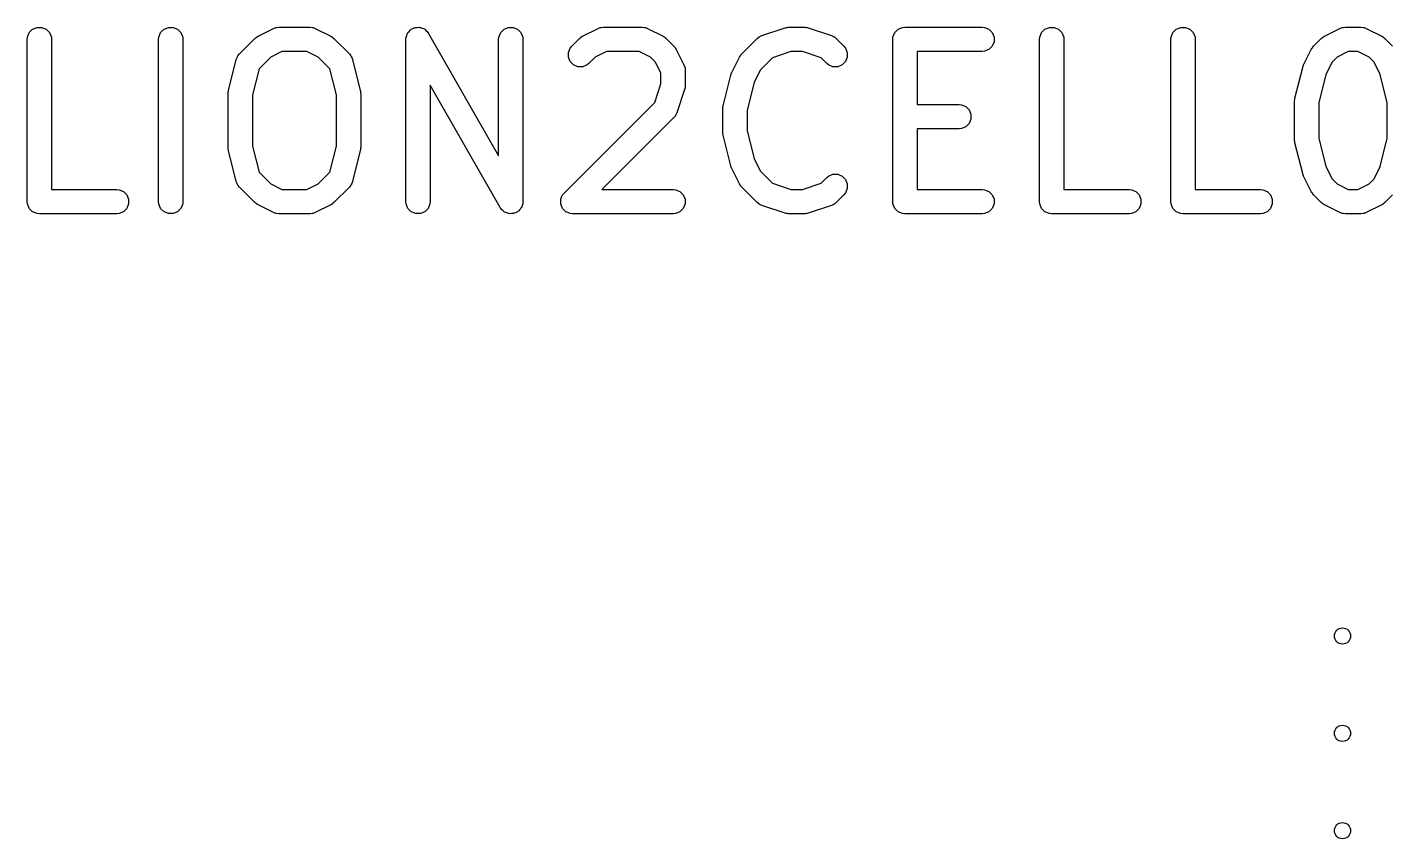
# Model space of a CAD drawing. Extents: x 0.27 to 3.33, y 0.21 to 2.59.
# Drawn here: x 1.392 to 2.053, y 0.984 to 1.378 of the extents above; entities that cross this region are included whole.
import ezdxf

# ---------------------------------------------------------------- set-up
doc = ezdxf.new("R2010")
doc.units = 0
doc.header["$MEASUREMENT"] = 0
doc.layers.add('BLACK', color=7, linetype='CONTINUOUS')

msp = doc.modelspace()

# ---------------------------------------------------------------- linework, layer by layer
at = {"layer": 'BLACK', "linetype": 'CONTINUOUS'}
for p, q in [((1.39238, 1.37298), (1.39326, 1.37511)), ((1.39326, 1.37511), (1.39489, 1.37674)), ((1.39489, 1.37674), (1.39702, 1.37762)), ((1.39702, 1.37762), (1.39933, 1.37762)), ((1.39933, 1.37762), (1.40146, 1.37674)), ((1.40146, 1.37674), (1.40309, 1.37511)), ((1.40309, 1.37511), (1.40397, 1.37298)), ((1.45612, 1.37298), (1.45701, 1.37511)), ((1.45701, 1.37511), (1.45864, 1.37674)), ((1.45864, 1.37674), (1.46076, 1.37762)), ((1.46076, 1.37762), (1.46307, 1.37762)), ((1.46307, 1.37762), (1.4652, 1.37674)), ((1.4652, 1.37674), (1.46683, 1.37511)), ((1.46683, 1.37511), (1.46771, 1.37298)), ((1.50427, 1.37336), (1.51177, 1.37711)), ((1.51177, 1.37711), (1.51285, 1.37752)), ((1.51285, 1.37752), (1.51306, 1.37754)), ((1.51306, 1.37754), (1.51326, 1.37762)), ((1.51326, 1.37762), (1.51441, 1.37773)), ((1.51441, 1.37773), (1.52941, 1.37773)), ((1.52941, 1.37773), (1.53056, 1.37762)), ((1.53056, 1.37762), (1.53076, 1.37754)), ((1.53076, 1.37754), (1.53097, 1.37752)), ((1.53097, 1.37752), (1.53205, 1.37711)), ((1.53205, 1.37711), (1.53955, 1.37336)), ((1.57641, 1.3737), (1.57662, 1.37446)), ((1.57662, 1.37446), (1.57685, 1.37476)), ((1.57685, 1.37476), (1.57699, 1.37511)), ((1.57699, 1.37511), (1.57755, 1.37566)), ((1.57755, 1.37566), (1.57803, 1.37628)), ((1.57803, 1.37628), (1.57835, 1.37647)), ((1.57835, 1.37647), (1.57862, 1.37674)), ((1.57862, 1.37674), (1.57935, 1.37704)), ((1.57935, 1.37704), (1.58003, 1.37743)), ((1.58003, 1.37743), (1.5804, 1.37747)), ((1.5804, 1.37747), (1.58075, 1.37762)), ((1.58075, 1.37762), (1.58154, 1.37762)), ((1.58154, 1.37762), (1.58231, 1.37772)), ((1.58231, 1.37772), (1.58268, 1.37762)), ((1.58268, 1.37762), (1.58305, 1.37762)), ((1.58305, 1.37762), (1.58378, 1.37732)), ((1.58378, 1.37732), (1.58454, 1.37711)), ((1.58454, 1.37711), (1.58483, 1.37688)), ((1.58483, 1.37688), (1.58518, 1.37674)), ((1.58518, 1.37674), (1.58574, 1.37618)), ((1.58574, 1.37618), (1.58636, 1.3757)), ((1.58636, 1.3757), (1.5867, 1.37522)), ((1.5867, 1.37522), (1.58681, 1.37511)), ((1.58681, 1.37511), (1.58686, 1.375)), ((1.58686, 1.375), (1.58703, 1.37476)), ((1.58703, 1.37476), (1.62099, 1.31532)), ((1.6211, 1.37298), (1.62199, 1.37511)), ((1.62199, 1.37511), (1.62362, 1.37674)), ((1.62362, 1.37674), (1.62574, 1.37762)), ((1.62574, 1.37762), (1.62805, 1.37762)), ((1.62805, 1.37762), (1.63018, 1.37674)), ((1.63018, 1.37674), (1.63181, 1.37511)), ((1.63181, 1.37511), (1.63269, 1.37298)), ((1.66175, 1.37336), (1.66925, 1.37711)), ((1.66925, 1.37711), (1.67033, 1.37752)), ((1.67033, 1.37752), (1.67054, 1.37754)), ((1.67054, 1.37754), (1.67074, 1.37762)), ((1.67074, 1.37762), (1.67189, 1.37773)), ((1.67189, 1.37773), (1.69064, 1.37773)), ((1.69064, 1.37773), (1.69179, 1.37762)), ((1.69179, 1.37762), (1.69199, 1.37754)), ((1.69199, 1.37754), (1.6922, 1.37752)), ((1.6922, 1.37752), (1.69328, 1.37711)), ((1.69328, 1.37711), (1.70078, 1.37336)), ((1.74876, 1.37368), (1.76001, 1.37743)), ((1.76001, 1.37743), (1.76058, 1.37756)), ((1.76058, 1.37756), (1.76073, 1.37762)), ((1.76073, 1.37762), (1.76094, 1.37764)), ((1.76094, 1.37764), (1.76114, 1.37768)), ((1.76114, 1.37768), (1.7613, 1.37767)), ((1.7613, 1.37767), (1.76188, 1.37773)), ((1.76188, 1.37773), (1.76938, 1.37773)), ((1.76938, 1.37773), (1.76996, 1.37767)), ((1.76996, 1.37767), (1.77012, 1.37768)), ((1.77012, 1.37768), (1.77032, 1.37764)), ((1.77032, 1.37764), (1.77053, 1.37762)), ((1.77053, 1.37762), (1.77067, 1.37756)), ((1.77067, 1.37756), (1.77125, 1.37743)), ((1.77125, 1.37743), (1.78249, 1.37368)), ((1.81233, 1.37298), (1.81321, 1.37511)), ((1.81321, 1.37511), (1.81484, 1.37674)), ((1.81484, 1.37674), (1.81697, 1.37762)), ((1.81697, 1.37762), (1.81812, 1.37773)), ((1.81812, 1.37773), (1.85562, 1.37773)), ((1.85562, 1.37773), (1.85677, 1.37762)), ((1.85677, 1.37762), (1.8589, 1.37674)), ((1.8589, 1.37674), (1.86053, 1.37511)), ((1.86053, 1.37511), (1.86141, 1.37298)), ((1.88357, 1.37298), (1.88445, 1.37511)), ((1.88445, 1.37511), (1.88608, 1.37674)), ((1.88608, 1.37674), (1.88821, 1.37762)), ((1.88821, 1.37762), (1.89052, 1.37762)), ((1.89052, 1.37762), (1.89264, 1.37674)), ((1.89264, 1.37674), (1.89427, 1.37511)), ((1.89427, 1.37511), (1.89516, 1.37298)), ((1.94731, 1.37298), (1.9482, 1.37511)), ((1.9482, 1.37511), (1.94982, 1.37674)), ((1.94982, 1.37674), (1.95195, 1.37762)), ((1.95195, 1.37762), (1.95426, 1.37762)), ((1.95426, 1.37762), (1.95639, 1.37674)), ((1.95639, 1.37674), (1.95802, 1.37511)), ((1.95802, 1.37511), (1.9589, 1.37298)), ((2.02171, 1.37336), (2.0292, 1.37711)), ((2.0292, 1.37711), (2.03029, 1.37752)), ((2.03029, 1.37752), (2.0305, 1.37754)), ((2.0305, 1.37754), (2.03069, 1.37762)), ((2.03069, 1.37762), (2.03185, 1.37773)), ((2.03185, 1.37773), (2.03934, 1.37773)), ((2.03934, 1.37773), (2.0405, 1.37762)), ((2.0405, 1.37762), (2.04069, 1.37754)), ((2.04069, 1.37754), (2.0409, 1.37752)), ((2.0409, 1.37752), (2.04199, 1.37711)), ((2.04199, 1.37711), (2.04948, 1.37336)), ((1.39227, 1.37183), (1.39238, 1.37298)), ((1.39227, 1.29309), (1.39227, 1.37183)), ((1.40397, 1.37298), (1.40408, 1.37183)), ((1.40408, 1.37183), (1.40408, 1.29899)), ((1.45601, 1.37183), (1.45612, 1.37298)), ((1.45601, 1.29309), (1.45601, 1.37183)), ((1.46771, 1.37298), (1.46782, 1.37183)), ((1.46782, 1.37183), (1.46782, 1.29309)), ((1.49524, 1.36475), (1.50274, 1.37225)), ((1.50274, 1.37225), (1.50319, 1.37262)), ((1.50319, 1.37262), (1.50329, 1.37274)), ((1.50329, 1.37274), (1.50347, 1.37285)), ((1.50347, 1.37285), (1.50363, 1.37299)), ((1.50363, 1.37299), (1.50377, 1.37305)), ((1.50377, 1.37305), (1.50427, 1.37336)), ((1.53955, 1.37336), (1.54004, 1.37305)), ((1.54004, 1.37305), (1.54019, 1.37299)), ((1.54019, 1.37299), (1.54035, 1.37285)), ((1.54035, 1.37285), (1.54053, 1.37274)), ((1.54053, 1.37274), (1.54063, 1.37262)), ((1.54063, 1.37262), (1.54108, 1.37225)), ((1.54108, 1.37225), (1.54858, 1.36475)), ((1.576, 1.37183), (1.57603, 1.37212)), ((1.576, 1.29309), (1.576, 1.37183)), ((1.57601, 1.37224), (1.57605, 1.37239)), ((1.57603, 1.37212), (1.57601, 1.37224)), ((1.57605, 1.37239), (1.57611, 1.37298)), ((1.57611, 1.37298), (1.57641, 1.3737)), ((1.62099, 1.37183), (1.6211, 1.37298)), ((1.62099, 1.31532), (1.62099, 1.37183)), ((1.63269, 1.37298), (1.6328, 1.37183)), ((1.6328, 1.37183), (1.6328, 1.29309)), ((1.65485, 1.36548), (1.65573, 1.36761)), ((1.65573, 1.36761), (1.65647, 1.3685)), ((1.65647, 1.3685), (1.66022, 1.37225)), ((1.66022, 1.37225), (1.66067, 1.37262)), ((1.66067, 1.37262), (1.66077, 1.37274)), ((1.66077, 1.37274), (1.66095, 1.37285)), ((1.66095, 1.37285), (1.66111, 1.37299)), ((1.66111, 1.37299), (1.66125, 1.37305)), ((1.66125, 1.37305), (1.66175, 1.37336)), ((1.70078, 1.37336), (1.70127, 1.37305)), ((1.70127, 1.37305), (1.70142, 1.37299)), ((1.70142, 1.37299), (1.70158, 1.37285)), ((1.70158, 1.37285), (1.70176, 1.37274)), ((1.70176, 1.37274), (1.70186, 1.37262)), ((1.70186, 1.37262), (1.70231, 1.37225)), ((1.70231, 1.37225), (1.70606, 1.3685)), ((1.70606, 1.3685), (1.70643, 1.36805)), ((1.70643, 1.36805), (1.70655, 1.36795)), ((1.70655, 1.36795), (1.70666, 1.36777)), ((1.70666, 1.36777), (1.7068, 1.36761)), ((1.7068, 1.36761), (1.70686, 1.36746)), ((1.73896, 1.36475), (1.74645, 1.37225)), ((1.74645, 1.37225), (1.74735, 1.37299)), ((1.74735, 1.37299), (1.74755, 1.37307)), ((1.74755, 1.37307), (1.74771, 1.37321)), ((1.74771, 1.37321), (1.74876, 1.37368)), ((1.78249, 1.37368), (1.78355, 1.37321)), ((1.78355, 1.37321), (1.78371, 1.37307)), ((1.78371, 1.37307), (1.78391, 1.37299)), ((1.78391, 1.37299), (1.7848, 1.37225)), ((1.7848, 1.37225), (1.78855, 1.3685)), ((1.78855, 1.3685), (1.78929, 1.36761)), ((1.78929, 1.36761), (1.79017, 1.36548)), ((1.81222, 1.37183), (1.81233, 1.37298)), ((1.81222, 1.29309), (1.81222, 1.37183)), ((1.86053, 1.36854), (1.8589, 1.36692)), ((1.86141, 1.37067), (1.86053, 1.36854)), ((1.86141, 1.37298), (1.86141, 1.37067)), ((1.88346, 1.37183), (1.88357, 1.37298)), ((1.88346, 1.29309), (1.88346, 1.37183)), ((1.89516, 1.37298), (1.89527, 1.37183)), ((1.89527, 1.37183), (1.89527, 1.29899)), ((1.9472, 1.37183), (1.94731, 1.37298)), ((1.9472, 1.29309), (1.9472, 1.37183)), ((1.9589, 1.37298), (1.95901, 1.37183)), ((1.95901, 1.37183), (1.95901, 1.29899)), ((2.01563, 1.36746), (2.01569, 1.36761)), ((2.01569, 1.36761), (2.01582, 1.36777)), ((2.01582, 1.36777), (2.01593, 1.36795)), ((2.01593, 1.36795), (2.01605, 1.36805)), ((2.01605, 1.36805), (2.01642, 1.3685)), ((2.01642, 1.3685), (2.02017, 1.37225)), ((2.02017, 1.37225), (2.02062, 1.37262)), ((2.02062, 1.37262), (2.02073, 1.37274)), ((2.02073, 1.37274), (2.0209, 1.37285)), ((2.0209, 1.37285), (2.02107, 1.37299)), ((2.02107, 1.37299), (2.02121, 1.37305)), ((2.02121, 1.37305), (2.02171, 1.37336)), ((2.04948, 1.37336), (2.04998, 1.37305)), ((2.04998, 1.37305), (2.05012, 1.37299)), ((2.05012, 1.37299), (2.05029, 1.37285)), ((2.05029, 1.37285), (2.05046, 1.37274)), ((2.05046, 1.37274), (2.05057, 1.37262)), ((2.05057, 1.37262), (2.05102, 1.37225)), ((2.05102, 1.37225), (2.05477, 1.3685)), ((1.48993, 1.34701), (1.49368, 1.36201)), ((1.49368, 1.36201), (1.49407, 1.3631)), ((1.49407, 1.3631), (1.49433, 1.36345)), ((1.49433, 1.36345), (1.4945, 1.36386)), ((1.4945, 1.36386), (1.49524, 1.36475)), ((1.51041, 1.36322), (1.50474, 1.35756)), ((1.5158, 1.36592), (1.51041, 1.36322)), ((1.52801, 1.36592), (1.5158, 1.36592)), ((1.53341, 1.36322), (1.52801, 1.36592)), ((1.53907, 1.35756), (1.53341, 1.36322)), ((1.54858, 1.36475), (1.54932, 1.36386)), ((1.54932, 1.36386), (1.54948, 1.36345)), ((1.54948, 1.36345), (1.54975, 1.3631)), ((1.54975, 1.3631), (1.55014, 1.36201)), ((1.55014, 1.36201), (1.55389, 1.34701)), ((1.65485, 1.36317), (1.65485, 1.36548)), ((1.65573, 1.36105), (1.65485, 1.36317)), ((1.65736, 1.35942), (1.65573, 1.36105)), ((1.66789, 1.36322), (1.66482, 1.36015)), ((1.67328, 1.36592), (1.66789, 1.36322)), ((1.68924, 1.36592), (1.67328, 1.36592)), ((1.69464, 1.36322), (1.68924, 1.36592)), ((1.69703, 1.36083), (1.69464, 1.36322)), ((1.70686, 1.36746), (1.70717, 1.36697)), ((1.70717, 1.36697), (1.71092, 1.35947)), ((1.7341, 1.35572), (1.73785, 1.36322)), ((1.73785, 1.36322), (1.73816, 1.36371)), ((1.73816, 1.36371), (1.73822, 1.36386)), ((1.73822, 1.36386), (1.73835, 1.36402)), ((1.73835, 1.36402), (1.73847, 1.3642)), ((1.73847, 1.3642), (1.73858, 1.3643)), ((1.73858, 1.3643), (1.73896, 1.36475)), ((1.75382, 1.36291), (1.74799, 1.35708)), ((1.76284, 1.36592), (1.75382, 1.36291)), ((1.76842, 1.36592), (1.76284, 1.36592)), ((1.77744, 1.36291), (1.76842, 1.36592)), ((1.7802, 1.36015), (1.77744, 1.36291)), ((1.78929, 1.36105), (1.78766, 1.35942)), ((1.79017, 1.36317), (1.78929, 1.36105)), ((1.79017, 1.36548), (1.79017, 1.36317)), ((1.85562, 1.36592), (1.82403, 1.36592)), ((1.82403, 1.36592), (1.82403, 1.34024)), ((1.85677, 1.36603), (1.85562, 1.36592)), ((1.8589, 1.36692), (1.85677, 1.36603)), ((2.01157, 1.35947), (2.01532, 1.36697)), ((2.01532, 1.36697), (2.01563, 1.36746)), ((2.02784, 1.36322), (2.02545, 1.36083)), ((2.03324, 1.36592), (2.02784, 1.36322)), ((2.03795, 1.36592), (2.03324, 1.36592)), ((2.04335, 1.36322), (2.03795, 1.36592)), ((2.04574, 1.36083), (2.04335, 1.36322)), ((1.50474, 1.35756), (1.50157, 1.34485)), ((1.54225, 1.34485), (1.53907, 1.35756)), ((1.65949, 1.35853), (1.65736, 1.35942)), ((1.66179, 1.35853), (1.65949, 1.35853)), ((1.66392, 1.35942), (1.66179, 1.35853)), ((1.66482, 1.36015), (1.66392, 1.35942)), ((1.69973, 1.35543), (1.69703, 1.36083)), ((1.69973, 1.35029), (1.69973, 1.35543)), ((1.71092, 1.35947), (1.71133, 1.35839)), ((1.71133, 1.35839), (1.71135, 1.35818)), ((1.71135, 1.35818), (1.71143, 1.35798)), ((1.71143, 1.35798), (1.71154, 1.35683)), ((1.71154, 1.35683), (1.71154, 1.34933)), ((1.7299, 1.33951), (1.73365, 1.35451)), ((1.73365, 1.35451), (1.73368, 1.35459)), ((1.73368, 1.35459), (1.73369, 1.35464)), ((1.73369, 1.35464), (1.73387, 1.35512)), ((1.73387, 1.35512), (1.73404, 1.3556)), ((1.73404, 1.3556), (1.73407, 1.35563)), ((1.73407, 1.35563), (1.7341, 1.35572)), ((1.74799, 1.35708), (1.74495, 1.35102)), ((1.7811, 1.35942), (1.7802, 1.36015)), ((1.78322, 1.35853), (1.7811, 1.35942)), ((1.78553, 1.35853), (1.78322, 1.35853)), ((1.78766, 1.35942), (1.78553, 1.35853)), ((2.00737, 1.34326), (2.01112, 1.35826)), ((2.01112, 1.35826), (2.01115, 1.35834)), ((2.01115, 1.35839), (2.01134, 1.35887)), ((2.01115, 1.35834), (2.01115, 1.35839)), ((2.01134, 1.35887), (2.01151, 1.35935)), ((2.01151, 1.35935), (2.01153, 1.35938)), ((2.01153, 1.35938), (2.01157, 1.35947)), ((2.02242, 1.35477), (2.019, 1.3411)), ((2.02545, 1.36083), (2.02242, 1.35477)), ((2.04877, 1.35477), (2.04574, 1.36083)), ((2.05219, 1.3411), (2.04877, 1.35477)), ((1.62177, 1.29016), (1.58781, 1.34959)), ((1.58781, 1.34959), (1.58781, 1.29309)), ((1.69673, 1.34127), (1.69973, 1.35029)), ((1.71137, 1.34803), (1.71124, 1.34746)), ((1.71143, 1.34818), (1.71137, 1.34803)), ((1.71145, 1.34838), (1.71143, 1.34818)), ((1.7115, 1.34859), (1.71145, 1.34838)), ((1.71154, 1.34933), (1.71148, 1.34874)), ((1.71148, 1.34874), (1.7115, 1.34859)), ((1.74495, 1.35102), (1.74154, 1.33735)), ((1.48976, 1.34587), (1.48983, 1.3463)), ((1.48978, 1.34578), (1.48976, 1.34587)), ((1.48976, 1.34558), (1.48978, 1.34578)), ((1.48976, 1.31933), (1.48976, 1.34558)), ((1.48983, 1.3463), (1.48987, 1.34673)), ((1.48987, 1.34673), (1.4899, 1.34681)), ((1.4899, 1.34681), (1.48993, 1.34701)), ((1.50157, 1.34485), (1.50157, 1.32006)), ((1.54225, 1.32006), (1.54225, 1.34485)), ((1.55389, 1.34701), (1.55391, 1.34681)), ((1.55391, 1.34681), (1.55395, 1.34673)), ((1.55395, 1.34673), (1.55399, 1.3463)), ((1.55399, 1.3463), (1.55405, 1.34587)), ((1.55405, 1.34587), (1.55404, 1.34578)), ((1.55404, 1.34578), (1.55406, 1.34558)), ((1.55406, 1.34558), (1.55406, 1.31933)), ((1.65272, 1.29726), (1.69673, 1.34127)), ((1.71124, 1.34746), (1.70749, 1.33621)), ((2.00719, 1.34183), (2.00721, 1.34203)), ((2.00719, 1.32308), (2.00719, 1.34183)), ((2.0072, 1.34212), (2.00726, 1.34255)), ((2.00721, 1.34203), (2.0072, 1.34212)), ((2.00726, 1.34255), (2.00731, 1.34298)), ((2.00731, 1.34298), (2.00734, 1.34306)), ((2.00734, 1.34306), (2.00737, 1.34326)), ((2.019, 1.3411), (2.019, 1.32381)), ((2.05219, 1.32381), (2.05219, 1.3411)), ((1.7068, 1.3348), (1.70606, 1.3339)), ((1.70688, 1.33499), (1.7068, 1.3348)), ((1.70702, 1.33515), (1.70688, 1.33499)), ((1.70749, 1.33621), (1.70702, 1.33515)), ((1.72973, 1.33837), (1.7298, 1.3388)), ((1.72975, 1.33828), (1.72973, 1.33837)), ((1.72973, 1.33808), (1.72975, 1.33828)), ((1.72973, 1.32683), (1.72973, 1.33808)), ((1.7298, 1.3388), (1.72984, 1.33923)), ((1.72984, 1.33923), (1.72987, 1.33931)), ((1.72987, 1.33931), (1.7299, 1.33951)), ((1.74154, 1.33735), (1.74154, 1.32756)), ((1.82403, 1.34024), (1.84437, 1.34024)), ((1.84437, 1.34024), (1.84552, 1.34012)), ((1.84552, 1.34012), (1.84765, 1.33924)), ((1.84765, 1.33924), (1.84928, 1.33761)), ((1.84928, 1.33761), (1.85016, 1.33548)), ((1.85016, 1.33548), (1.85016, 1.33318)), ((1.70606, 1.3339), (1.67115, 1.29899)), ((1.84437, 1.32842), (1.82403, 1.32842)), ((1.82403, 1.32842), (1.82403, 1.29899)), ((1.84552, 1.32854), (1.84437, 1.32842)), ((1.84765, 1.32942), (1.84552, 1.32854)), ((1.84928, 1.33105), (1.84765, 1.32942)), ((1.85016, 1.33318), (1.84928, 1.33105)), ((1.72975, 1.32663), (1.72973, 1.32683)), ((1.72973, 1.32654), (1.72975, 1.32663)), ((1.7298, 1.32611), (1.72973, 1.32654)), ((1.72984, 1.32568), (1.7298, 1.32611)), ((1.72987, 1.3256), (1.72984, 1.32568)), ((1.7299, 1.3254), (1.72987, 1.3256)), ((1.73365, 1.3104), (1.7299, 1.3254)), ((1.74154, 1.32756), (1.74495, 1.31389)), ((2.00721, 1.32288), (2.00719, 1.32308)), ((2.0072, 1.32279), (2.00721, 1.32288)), ((2.00726, 1.32236), (2.0072, 1.32279)), ((2.00731, 1.32193), (2.00726, 1.32236)), ((2.00734, 1.32185), (2.00731, 1.32193)), ((2.00737, 1.32165), (2.00734, 1.32185)), ((2.01112, 1.30665), (2.00737, 1.32165)), ((2.019, 1.32381), (2.02242, 1.31014)), ((2.04877, 1.31014), (2.05219, 1.32381)), ((1.48978, 1.31913), (1.48976, 1.31933)), ((1.48976, 1.31904), (1.48978, 1.31913)), ((1.48983, 1.31861), (1.48976, 1.31904)), ((1.48987, 1.31818), (1.48983, 1.31861)), ((1.4899, 1.3181), (1.48987, 1.31818)), ((1.48993, 1.3179), (1.4899, 1.3181)), ((1.49368, 1.3029), (1.48993, 1.3179)), ((1.50157, 1.32006), (1.50474, 1.30735)), ((1.53907, 1.30735), (1.54225, 1.32006)), ((1.55389, 1.3179), (1.55014, 1.3029)), ((1.55391, 1.3181), (1.55389, 1.3179)), ((1.55395, 1.31818), (1.55391, 1.3181)), ((1.55399, 1.31861), (1.55395, 1.31818)), ((1.55405, 1.31904), (1.55399, 1.31861)), ((1.55406, 1.31933), (1.55404, 1.31913)), ((1.55404, 1.31913), (1.55405, 1.31904)), ((1.73368, 1.31032), (1.73365, 1.3104)), ((1.73369, 1.31027), (1.73368, 1.31032)), ((1.73387, 1.30979), (1.73369, 1.31027)), ((1.73404, 1.30931), (1.73387, 1.30979)), ((1.73407, 1.30928), (1.73404, 1.30931)), ((1.7341, 1.30919), (1.73407, 1.30928)), ((1.73785, 1.30169), (1.7341, 1.30919)), ((1.74495, 1.31389), (1.74799, 1.30783)), ((2.02242, 1.31014), (2.02545, 1.30408)), ((2.04574, 1.30408), (2.04877, 1.31014)), ((1.49407, 1.30181), (1.49368, 1.3029)), ((1.49433, 1.30146), (1.49407, 1.30181)), ((1.4945, 1.30105), (1.49433, 1.30146)), ((1.50474, 1.30735), (1.51041, 1.30169)), ((1.51041, 1.30169), (1.5158, 1.29899)), ((1.52801, 1.29899), (1.53341, 1.30169)), ((1.53341, 1.30169), (1.53907, 1.30735)), ((1.54948, 1.30146), (1.54932, 1.30105)), ((1.54975, 1.30181), (1.54948, 1.30146)), ((1.55014, 1.3029), (1.54975, 1.30181)), ((1.73816, 1.3012), (1.73785, 1.30169)), ((1.74799, 1.30783), (1.75382, 1.302)), ((1.75382, 1.302), (1.76284, 1.29899)), ((1.76842, 1.29899), (1.77744, 1.302)), ((1.77744, 1.302), (1.7802, 1.30476)), ((1.7802, 1.30476), (1.7811, 1.30549)), ((1.7811, 1.30549), (1.78322, 1.30638)), ((1.78322, 1.30638), (1.78553, 1.30638)), ((1.78553, 1.30638), (1.78766, 1.30549)), ((1.78766, 1.30549), (1.78929, 1.30387)), ((1.78929, 1.30387), (1.79017, 1.30174)), ((1.79017, 1.30174), (1.79017, 1.29943)), ((2.01115, 1.30657), (2.01112, 1.30665)), ((2.01115, 1.30652), (2.01115, 1.30657)), ((2.01134, 1.30604), (2.01115, 1.30652)), ((2.01151, 1.30556), (2.01134, 1.30604)), ((2.01153, 1.30553), (2.01151, 1.30556)), ((2.01157, 1.30544), (2.01153, 1.30553)), ((2.01532, 1.29794), (2.01157, 1.30544)), ((2.02545, 1.30408), (2.02784, 1.30169)), ((2.02784, 1.30169), (2.03324, 1.29899)), ((2.03795, 1.29899), (2.04335, 1.30169)), ((2.04335, 1.30169), (2.04574, 1.30408)), ((1.40408, 1.29899), (1.43567, 1.29899)), ((1.43567, 1.29899), (1.43682, 1.29888)), ((1.43682, 1.29888), (1.43895, 1.298)), ((1.43895, 1.298), (1.44058, 1.29637)), ((1.44058, 1.29637), (1.44146, 1.29424)), ((1.49524, 1.30016), (1.4945, 1.30105)), ((1.50274, 1.29266), (1.49524, 1.30016)), ((1.5158, 1.29899), (1.52801, 1.29899)), ((1.54858, 1.30016), (1.54108, 1.29266)), ((1.54932, 1.30105), (1.54858, 1.30016)), ((1.6511, 1.29424), (1.6517, 1.29568)), ((1.6517, 1.29568), (1.65198, 1.29637)), ((1.65198, 1.29637), (1.65272, 1.29726)), ((1.67115, 1.29899), (1.70564, 1.29899)), ((1.70564, 1.29899), (1.70679, 1.29888)), ((1.70679, 1.29888), (1.70892, 1.298)), ((1.70892, 1.298), (1.71055, 1.29637)), ((1.71055, 1.29637), (1.71143, 1.29424)), ((1.73822, 1.30105), (1.73816, 1.3012)), ((1.73835, 1.30089), (1.73822, 1.30105)), ((1.73847, 1.30071), (1.73835, 1.30089)), ((1.73858, 1.30061), (1.73847, 1.30071)), ((1.73896, 1.30016), (1.73858, 1.30061)), ((1.74645, 1.29266), (1.73896, 1.30016)), ((1.76284, 1.29899), (1.76842, 1.29899)), ((1.78855, 1.29641), (1.7848, 1.29266)), ((1.78929, 1.2973), (1.78855, 1.29641)), ((1.79017, 1.29943), (1.78929, 1.2973)), ((1.82403, 1.29899), (1.85562, 1.29899)), ((1.85562, 1.29899), (1.85677, 1.29888)), ((1.85677, 1.29888), (1.8589, 1.298)), ((1.8589, 1.298), (1.86053, 1.29637)), ((1.86053, 1.29637), (1.86141, 1.29424)), ((1.89527, 1.29899), (1.92686, 1.29899)), ((1.92686, 1.29899), (1.92801, 1.29888)), ((1.92801, 1.29888), (1.93014, 1.298)), ((1.93014, 1.298), (1.93177, 1.29637)), ((1.93177, 1.29637), (1.93265, 1.29424)), ((1.95901, 1.29899), (1.9906, 1.29899)), ((1.9906, 1.29899), (1.99175, 1.29888)), ((1.99175, 1.29888), (1.99388, 1.298)), ((1.99388, 1.298), (1.99551, 1.29637)), ((1.99551, 1.29637), (1.99639, 1.29424)), ((2.01563, 1.29745), (2.01532, 1.29794)), ((2.01569, 1.2973), (2.01563, 1.29745)), ((2.01582, 1.29714), (2.01569, 1.2973)), ((2.01593, 1.29696), (2.01582, 1.29714)), ((2.01605, 1.29686), (2.01593, 1.29696)), ((2.01642, 1.29641), (2.01605, 1.29686)), ((2.02017, 1.29266), (2.01642, 1.29641)), ((2.03324, 1.29899), (2.03795, 1.29899)), ((2.05477, 1.29641), (2.05102, 1.29266)), ((1.39238, 1.29193), (1.39227, 1.29309)), ((1.39326, 1.2898), (1.39238, 1.29193)), ((1.39238, 1.29193), (1.39238, 1.29193)), ((1.39489, 1.28817), (1.39326, 1.2898)), ((1.44058, 1.2898), (1.43895, 1.28817)), ((1.44146, 1.29193), (1.44058, 1.2898)), ((1.44146, 1.29424), (1.44146, 1.29193)), ((1.45612, 1.29193), (1.45601, 1.29309)), ((1.45701, 1.2898), (1.45612, 1.29193)), ((1.45864, 1.28817), (1.45701, 1.2898)), ((1.46683, 1.2898), (1.4652, 1.28817)), ((1.46771, 1.29193), (1.46683, 1.2898)), ((1.46782, 1.29309), (1.46771, 1.29193)), ((1.50319, 1.29229), (1.50274, 1.29266)), ((1.50329, 1.29217), (1.50319, 1.29229)), ((1.50347, 1.29206), (1.50329, 1.29217)), ((1.50363, 1.29192), (1.50347, 1.29206)), ((1.50377, 1.29186), (1.50363, 1.29192)), ((1.50427, 1.29155), (1.50377, 1.29186)), ((1.51177, 1.2878), (1.50427, 1.29155)), ((1.53955, 1.29155), (1.53205, 1.2878)), ((1.54004, 1.29186), (1.53955, 1.29155)), ((1.54019, 1.29192), (1.54004, 1.29186)), ((1.54035, 1.29206), (1.54019, 1.29192)), ((1.54053, 1.29217), (1.54035, 1.29206)), ((1.54063, 1.29229), (1.54053, 1.29217)), ((1.54108, 1.29266), (1.54063, 1.29229)), ((1.57611, 1.29193), (1.576, 1.29309)), ((1.57699, 1.2898), (1.57611, 1.29193)), ((1.57862, 1.28817), (1.57699, 1.2898)), ((1.58681, 1.2898), (1.58518, 1.28817)), ((1.58769, 1.29193), (1.58681, 1.2898)), ((1.58781, 1.29309), (1.58769, 1.29193)), ((1.62194, 1.28991), (1.62177, 1.29016)), ((1.62199, 1.2898), (1.62194, 1.28991)), ((1.6221, 1.28969), (1.62199, 1.2898)), ((1.62244, 1.28921), (1.6221, 1.28969)), ((1.62306, 1.28873), (1.62244, 1.28921)), ((1.62362, 1.28817), (1.62306, 1.28873)), ((1.63044, 1.28844), (1.63018, 1.28817)), ((1.63077, 1.28863), (1.63044, 1.28844)), ((1.63125, 1.28925), (1.63077, 1.28863)), ((1.63181, 1.2898), (1.63125, 1.28925)), ((1.63195, 1.29015), (1.63181, 1.2898)), ((1.63218, 1.29045), (1.63195, 1.29015)), ((1.63239, 1.29121), (1.63218, 1.29045)), ((1.63269, 1.29193), (1.63239, 1.29121)), ((1.63275, 1.29252), (1.63269, 1.29193)), ((1.63279, 1.29267), (1.63275, 1.29252)), ((1.6328, 1.29309), (1.63277, 1.29279)), ((1.63277, 1.29279), (1.63279, 1.29267)), ((1.6511, 1.29193), (1.6511, 1.29424)), ((1.65147, 1.29105), (1.6511, 1.29193)), ((1.65198, 1.2898), (1.65147, 1.29105)), ((1.65361, 1.28817), (1.65198, 1.2898)), ((1.71055, 1.2898), (1.70892, 1.28817)), ((1.71143, 1.29193), (1.71055, 1.2898)), ((1.71143, 1.29424), (1.71143, 1.29193)), ((1.74735, 1.29192), (1.74645, 1.29266)), ((1.74755, 1.29184), (1.74735, 1.29192)), ((1.74771, 1.2917), (1.74755, 1.29184)), ((1.74876, 1.29123), (1.74771, 1.2917)), ((1.76001, 1.28748), (1.74876, 1.29123)), ((1.78249, 1.29123), (1.77125, 1.28748)), ((1.78355, 1.2917), (1.78249, 1.29123)), ((1.78371, 1.29184), (1.78355, 1.2917)), ((1.78391, 1.29192), (1.78371, 1.29184)), ((1.7848, 1.29266), (1.78391, 1.29192)), ((1.81233, 1.29193), (1.81222, 1.29309)), ((1.81321, 1.2898), (1.81233, 1.29193)), ((1.81233, 1.29193), (1.81233, 1.29193)), ((1.81484, 1.28817), (1.81321, 1.2898)), ((1.86053, 1.2898), (1.8589, 1.28817)), ((1.86141, 1.29193), (1.86053, 1.2898)), ((1.86141, 1.29424), (1.86141, 1.29193)), ((1.88357, 1.29193), (1.88346, 1.29309)), ((1.88445, 1.2898), (1.88357, 1.29193)), ((1.88357, 1.29193), (1.88357, 1.29193)), ((1.88608, 1.28817), (1.88445, 1.2898)), ((1.93177, 1.2898), (1.93014, 1.28817)), ((1.93265, 1.29193), (1.93177, 1.2898)), ((1.93265, 1.29424), (1.93265, 1.29193)), ((1.94731, 1.29193), (1.9472, 1.29309)), ((1.9482, 1.2898), (1.94731, 1.29193)), ((1.94731, 1.29193), (1.94731, 1.29193)), ((1.94982, 1.28817), (1.9482, 1.2898)), ((1.99551, 1.2898), (1.99388, 1.28817)), ((1.99639, 1.29193), (1.99551, 1.2898)), ((1.99639, 1.29424), (1.99639, 1.29193)), ((2.02062, 1.29229), (2.02017, 1.29266)), ((2.02073, 1.29217), (2.02062, 1.29229)), ((2.0209, 1.29206), (2.02073, 1.29217)), ((2.02107, 1.29192), (2.0209, 1.29206)), ((2.02121, 1.29186), (2.02107, 1.29192)), ((2.02171, 1.29155), (2.02121, 1.29186)), ((2.0292, 1.2878), (2.02171, 1.29155)), ((2.04948, 1.29155), (2.04199, 1.2878)), ((2.04998, 1.29186), (2.04948, 1.29155)), ((2.05012, 1.29192), (2.04998, 1.29186)), ((2.05029, 1.29206), (2.05012, 1.29192)), ((2.05046, 1.29217), (2.05029, 1.29206)), ((2.05057, 1.29229), (2.05046, 1.29217)), ((2.05102, 1.29266), (2.05057, 1.29229)), ((1.39702, 1.28729), (1.39489, 1.28817)), ((1.39817, 1.28718), (1.39702, 1.28729)), ((1.43567, 1.28718), (1.39817, 1.28718)), ((1.43682, 1.28729), (1.43567, 1.28718)), ((1.43895, 1.28817), (1.43682, 1.28729)), ((1.46076, 1.28729), (1.45864, 1.28817)), ((1.46307, 1.28729), (1.46076, 1.28729)), ((1.4652, 1.28817), (1.46307, 1.28729)), ((1.51285, 1.28739), (1.51177, 1.2878)), ((1.51306, 1.28737), (1.51285, 1.28739)), ((1.51326, 1.28729), (1.51306, 1.28737)), ((1.51441, 1.28718), (1.51326, 1.28729)), ((1.52941, 1.28718), (1.51441, 1.28718)), ((1.53056, 1.28729), (1.52941, 1.28718)), ((1.53076, 1.28737), (1.53056, 1.28729)), ((1.53097, 1.28739), (1.53076, 1.28737)), ((1.53205, 1.2878), (1.53097, 1.28739)), ((1.58075, 1.28729), (1.57862, 1.28817)), ((1.58305, 1.28729), (1.58075, 1.28729)), ((1.58518, 1.28817), (1.58305, 1.28729)), ((1.62396, 1.28803), (1.62362, 1.28817)), ((1.62426, 1.2878), (1.62396, 1.28803)), ((1.62502, 1.28759), (1.62426, 1.2878)), ((1.62574, 1.28729), (1.62502, 1.28759)), ((1.62612, 1.28729), (1.62574, 1.28729)), ((1.62648, 1.28719), (1.62612, 1.28729)), ((1.62726, 1.28729), (1.62648, 1.28719)), ((1.62805, 1.28729), (1.62726, 1.28729)), ((1.6284, 1.28744), (1.62805, 1.28729)), ((1.62877, 1.28748), (1.6284, 1.28744)), ((1.62945, 1.28787), (1.62877, 1.28748)), ((1.63018, 1.28817), (1.62945, 1.28787)), ((1.65451, 1.2878), (1.65361, 1.28817)), ((1.65574, 1.28729), (1.65451, 1.2878)), ((1.65689, 1.28718), (1.65574, 1.28729)), ((1.70564, 1.28718), (1.65689, 1.28718)), ((1.70679, 1.28729), (1.70564, 1.28718)), ((1.70892, 1.28817), (1.70679, 1.28729)), ((1.76058, 1.28735), (1.76001, 1.28748)), ((1.76073, 1.28729), (1.76058, 1.28735)), ((1.76094, 1.28727), (1.76073, 1.28729)), ((1.76114, 1.28723), (1.76094, 1.28727)), ((1.7613, 1.28724), (1.76114, 1.28723)), ((1.76188, 1.28718), (1.7613, 1.28724)), ((1.76938, 1.28718), (1.76188, 1.28718)), ((1.76996, 1.28724), (1.76938, 1.28718)), ((1.77012, 1.28723), (1.76996, 1.28724)), ((1.77032, 1.28727), (1.77012, 1.28723)), ((1.77053, 1.28729), (1.77032, 1.28727)), ((1.77067, 1.28735), (1.77053, 1.28729)), ((1.77125, 1.28748), (1.77067, 1.28735)), ((1.81697, 1.28729), (1.81484, 1.28817)), ((1.81812, 1.28718), (1.81697, 1.28729)), ((1.85562, 1.28718), (1.81812, 1.28718)), ((1.85677, 1.28729), (1.85562, 1.28718)), ((1.8589, 1.28817), (1.85677, 1.28729)), ((1.88821, 1.28729), (1.88608, 1.28817)), ((1.88936, 1.28718), (1.88821, 1.28729)), ((1.92686, 1.28718), (1.88936, 1.28718)), ((1.92801, 1.28729), (1.92686, 1.28718)), ((1.93014, 1.28817), (1.92801, 1.28729)), ((1.95195, 1.28729), (1.94982, 1.28817)), ((1.95311, 1.28718), (1.95195, 1.28729)), ((1.9906, 1.28718), (1.95311, 1.28718)), ((1.99175, 1.28729), (1.9906, 1.28718)), ((1.99388, 1.28817), (1.99175, 1.28729)), ((2.03029, 1.28739), (2.0292, 1.2878)), ((2.0305, 1.28737), (2.03029, 1.28739)), ((2.03069, 1.28729), (2.0305, 1.28737)), ((2.03185, 1.28718), (2.03069, 1.28729)), ((2.03934, 1.28718), (2.03185, 1.28718)), ((2.0405, 1.28729), (2.03934, 1.28718)), ((2.04069, 1.28737), (2.0405, 1.28729)), ((2.0409, 1.28739), (2.04069, 1.28737)), ((2.04199, 1.2878), (2.0409, 1.28739))]:
    msp.add_line(p, q, dxfattribs=at)
at = {"layer": 'BLACK'}
for centre in [(2.03044, 1.08224), (2.03044, 1.035), (2.03044, 0.98776)]:
    msp.add_circle(centre, 0.00394, dxfattribs=at)

doc.saveas('drawing.dxf')
